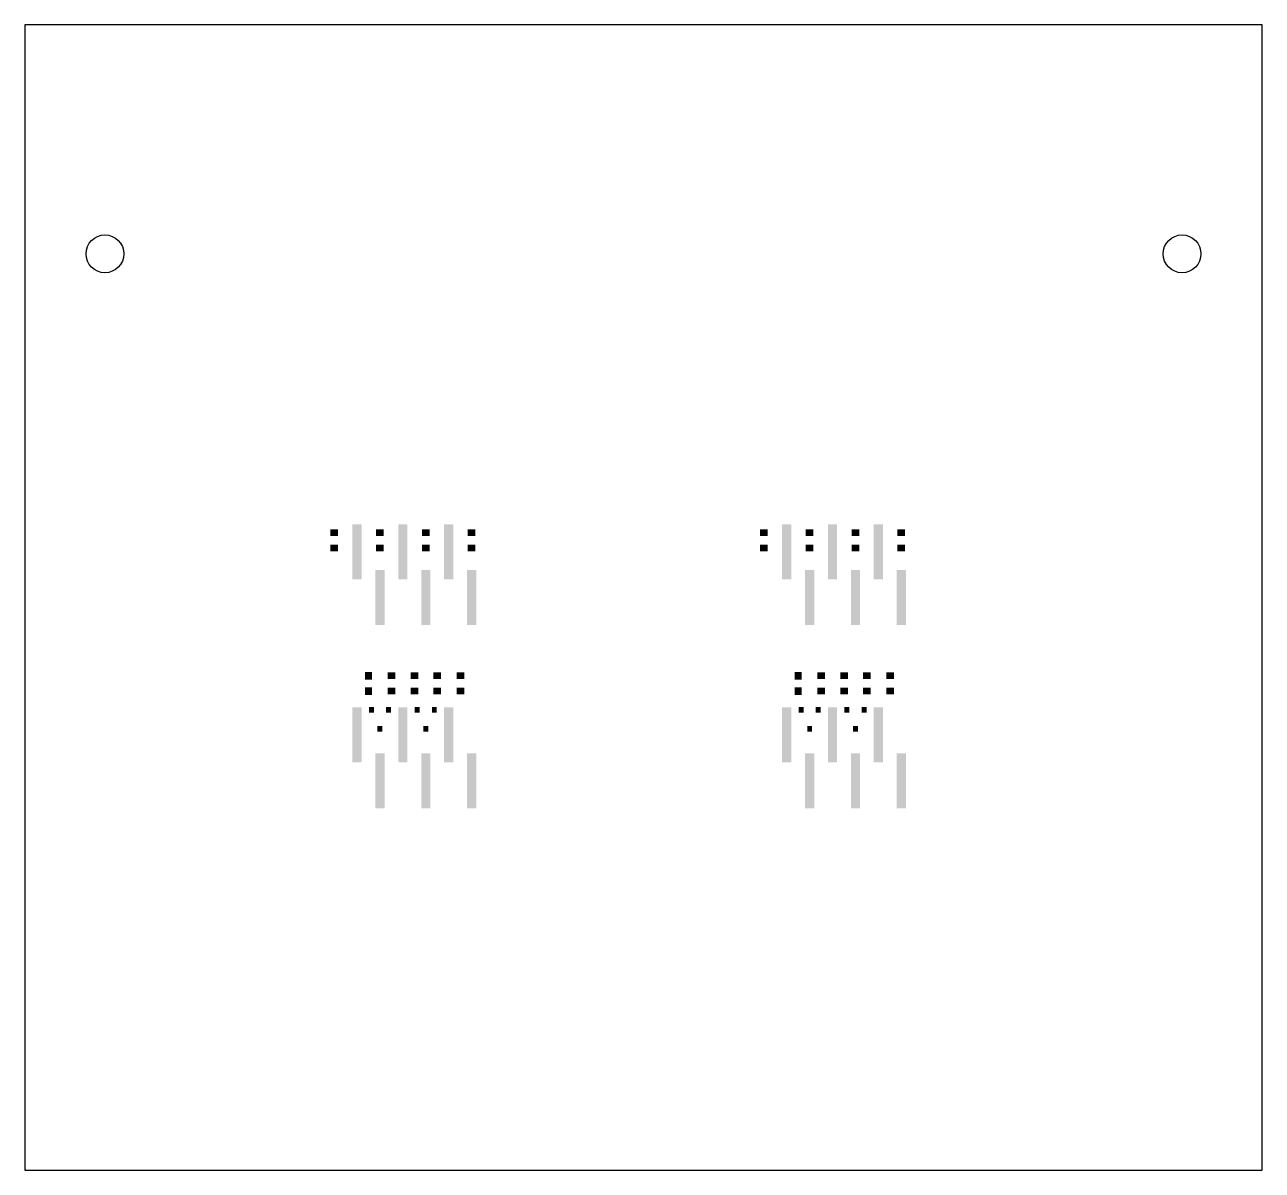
# Model space of a CAD drawing. Extents: x 3.19 to 8.59, y 0 to 5.
import ezdxf

# ---------------------------------------------------------------- set-up
doc = ezdxf.new("R2010")
doc.units = 0
doc.header["$MEASUREMENT"] = 0
doc.layers.get('0').update_dxf_attribs({"linetype": 'CONTINUOUS'})
doc.layers.add('31', color=253, linetype='CONTINUOUS')

# ---------------------------------------------------------------- blocks, each defined once
blk = doc.blocks.new('RECT')
blk.add_solid([(-0.5, -0.5), (0.5, -0.5), (-0.5, 0.5), (0.5, 0.5)])

msp = doc.modelspace()

# ---------------------------------------------------------------- linework, layer by layer
msp.add_lwpolyline([(3.1928, 0), (8.5928, 0), (8.5928, 5), (3.1928, 5)], close=True)
for centre in [(3.5428, 4), (8.2428, 4)]:
    msp.add_circle(centre, 0.0825)

# ---------------------------------------------------------------- block references
at = {"layer": '31'}
for p, xscale, yscale, rotation in [((4.6428, 2.7), 0.04, 0.24, 180), ((4.8428, 2.7), 0.04, 0.24, 180), ((5.0428, 2.7), 0.04, 0.24, 180), ((6.5178, 2.7), 0.04, 0.24, 180), ((6.7178, 2.7), 0.04, 0.24, 180), ((6.9178, 2.7), 0.04, 0.24, 180), ((4.5428, 2.7835), 0.02937, 0.033307, 270), ((4.7428, 2.7835), 0.02937, 0.033307, 270), ((4.9428, 2.7835), 0.02937, 0.033307, 270), ((5.1428, 2.7835), 0.02937, 0.033307, 270), ((6.4178, 2.7835), 0.02937, 0.033307, 270), ((6.6178, 2.7835), 0.02937, 0.033307, 270), ((6.8178, 2.7835), 0.02937, 0.033307, 270), ((7.0178, 2.7835), 0.02937, 0.033307, 270), ((4.5428, 2.7165), 0.02937, 0.033307, 270), ((4.7428, 2.7165), 0.02937, 0.033307, 270), ((4.9428, 2.7165), 0.02937, 0.033307, 270), ((5.1428, 2.7165), 0.02937, 0.033307, 270), ((6.4178, 2.7165), 0.02937, 0.033307, 270), ((6.6178, 2.7165), 0.02937, 0.033307, 270), ((6.8178, 2.7165), 0.02937, 0.033307, 270), ((7.0178, 2.7165), 0.02937, 0.033307, 270), ((4.7428, 2.5), 0.04, 0.24, 180), ((4.9428, 2.5), 0.04, 0.24, 180), ((5.1428, 2.5), 0.04, 0.24, 180), ((6.6178, 2.5), 0.04, 0.24, 180), ((6.8178, 2.5), 0.04, 0.24, 180), ((7.0178, 2.5), 0.04, 0.24, 180), ((4.6928, 2.1585), 0.033307, 0.02937, 270), ((4.7928, 2.1585), 0.02937, 0.033307, 90), ((4.8938, 2.1585), 0.02937, 0.033307, 270), ((4.9928, 2.1585), 0.02937, 0.033307, 90), ((5.0938, 2.1585), 0.02937, 0.033307, 270), ((6.5678, 2.1585), 0.033307, 0.02937, 270), ((6.6678, 2.1585), 0.02937, 0.033307, 90), ((6.7688, 2.1585), 0.02937, 0.033307, 270), ((6.8678, 2.1585), 0.02937, 0.033307, 90), ((6.9688, 2.1585), 0.02937, 0.033307, 270), ((4.6928, 2.0915), 0.033307, 0.02937, 270), ((4.7928, 2.0915), 0.02937, 0.033307, 90), ((4.8938, 2.0915), 0.02937, 0.033307, 270), ((4.9928, 2.0915), 0.02937, 0.033307, 90), ((5.0938, 2.0915), 0.02937, 0.033307, 270), ((6.5678, 2.0915), 0.033307, 0.02937, 270), ((6.6678, 2.0915), 0.02937, 0.033307, 90), ((6.7688, 2.0915), 0.02937, 0.033307, 270), ((6.8678, 2.0915), 0.02937, 0.033307, 90), ((6.9688, 2.0915), 0.02937, 0.033307, 270), ((4.6428, 1.9), 0.04, 0.24, 180), ((4.7054, 2.0094), 0.021496, 0.025433, 180), ((4.7802, 2.0094), 0.021496, 0.025433, 180), ((4.8428, 1.9), 0.04, 0.24, 180), ((4.9054, 2.0094), 0.021496, 0.025433, 180), ((4.9802, 2.0094), 0.021496, 0.025433, 180), ((5.0428, 1.9), 0.04, 0.24, 180), ((6.5178, 1.9), 0.04, 0.24, 180), ((6.5804, 2.0094), 0.021496, 0.025433, 180), ((6.6552, 2.0094), 0.021496, 0.025433, 180), ((6.7178, 1.9), 0.04, 0.24, 180), ((6.7804, 2.0094), 0.021496, 0.025433, 180), ((6.8552, 2.0094), 0.021496, 0.025433, 180), ((6.9178, 1.9), 0.04, 0.24, 180), ((4.7428, 1.9267), 0.021496, 0.025433, 180), ((4.9428, 1.9267), 0.021496, 0.025433, 180), ((6.6178, 1.9267), 0.021496, 0.025433, 180), ((6.8178, 1.9267), 0.021496, 0.025433, 180), ((4.7428, 1.7), 0.04, 0.24, 180), ((4.9428, 1.7), 0.04, 0.24, 180), ((5.1428, 1.7), 0.04, 0.24, 180), ((6.6178, 1.7), 0.04, 0.24, 180), ((6.8178, 1.7), 0.04, 0.24, 180), ((7.0178, 1.7), 0.04, 0.24, 180)]:
    msp.add_blockref('RECT', p, dxfattribs=dict(at, xscale=xscale, yscale=yscale, rotation=rotation))

doc.saveas('drawing.dxf')
